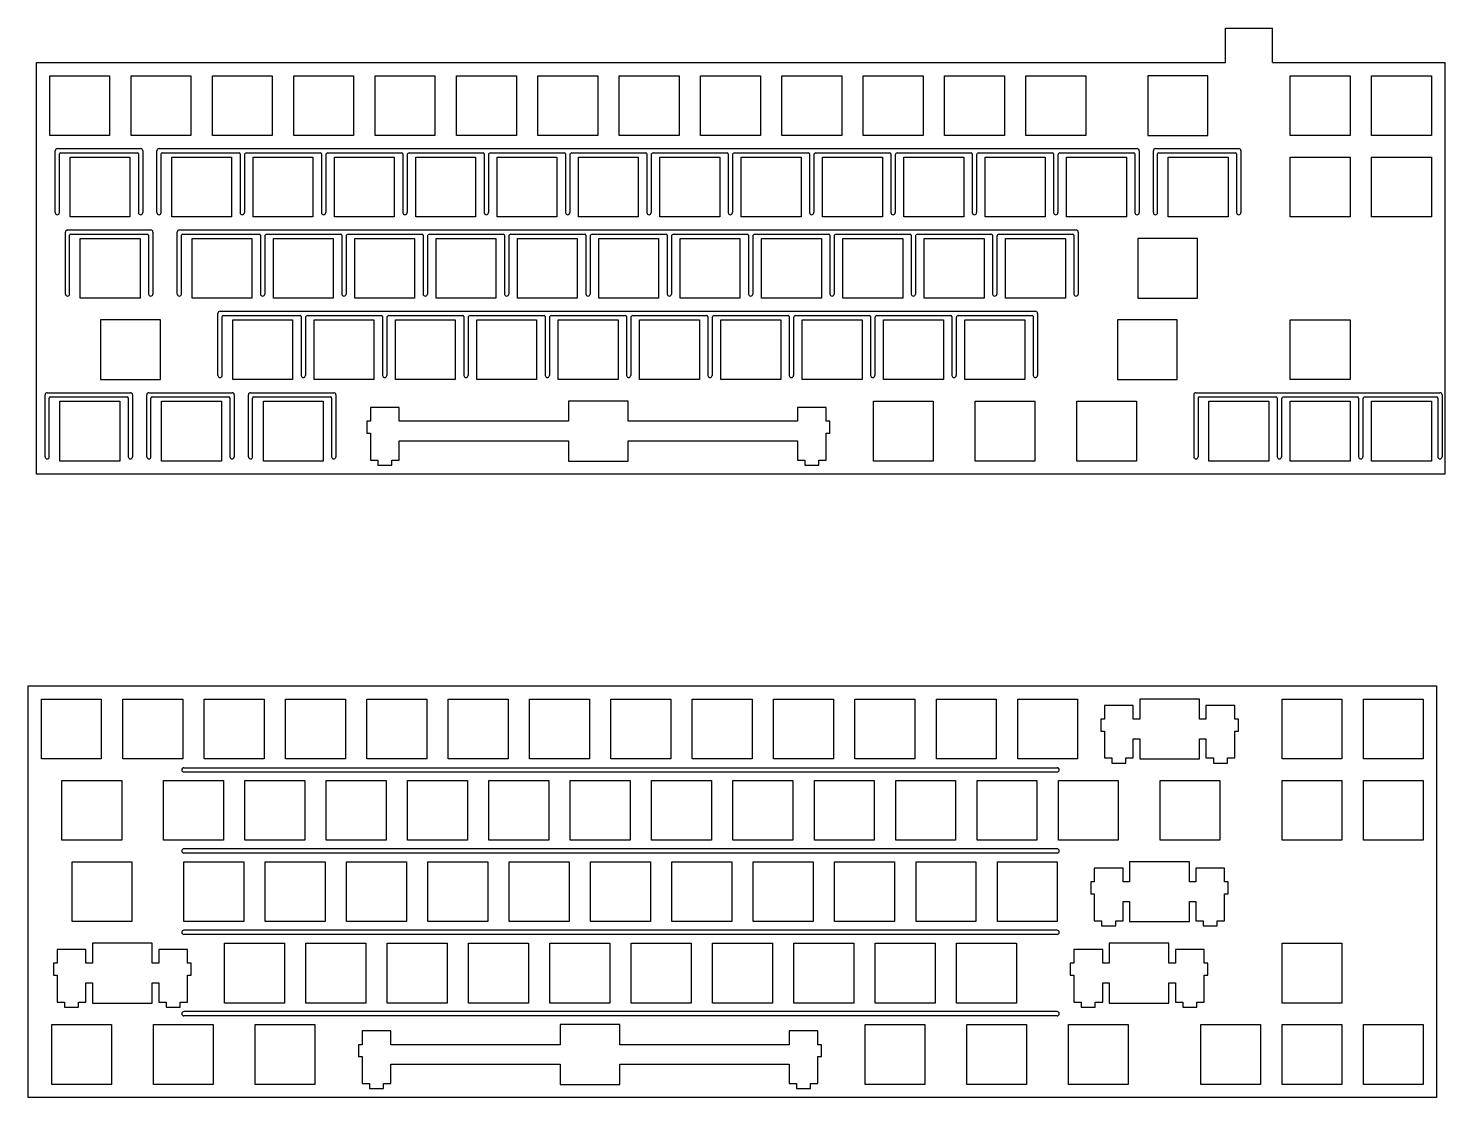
# Model space of a CAD drawing. Extents: x -22 to 323, y -294 to 483.
# Drawn here: x -8.9 to 322.8, y -139.7 to 110.6 of the extents above; entities that cross this region are included whole.
import ezdxf

# ---------------------------------------------------------------- set-up
doc = ezdxf.new("R2010")
doc.units = 0
doc.header["$MEASUREMENT"] = 0

msp = doc.modelspace()

# ---------------------------------------------------------------- linework, layer by layer
at = {"color": 0}
for p, q in [((271.45, 102.6), (271.45, 110.6)), ((271.45, 110.6), (282.45, 110.6)), ((282.45, 102.6), (282.45, 110.6)), ((-6.99, 102.6), (271.45, 102.6)), ((-6.99, 6.2), (-6.99, 102.6)), ((282.45, 102.6), (322.77, 102.6)), ((322.77, 102.6), (322.77, 6.2)), ((-3.89, 99.5), (10.11, 99.5)), ((-3.89, 85.5), (-3.89, 99.5)), ((10.11, 99.5), (10.11, 85.5)), ((15.16, 99.5), (29.16, 99.5)), ((15.16, 85.5), (15.16, 99.5)), ((29.16, 99.5), (29.16, 85.5)), ((34.21, 99.5), (48.21, 99.5)), ((34.21, 85.5), (34.21, 99.5)), ((48.21, 99.5), (48.21, 85.5)), ((53.26, 99.5), (67.26, 99.5)), ((53.26, 85.5), (53.26, 99.5)), ((67.26, 99.5), (67.26, 85.5)), ((72.31, 99.5), (86.31, 99.5)), ((72.31, 85.5), (72.31, 99.5)), ((86.31, 99.5), (86.31, 85.5)), ((91.35, 99.5), (105.36, 99.5)), ((91.35, 85.5), (91.35, 99.5)), ((105.36, 99.5), (105.36, 85.5)), ((110.4, 99.5), (124.41, 99.5)), ((110.4, 85.5), (110.4, 99.5)), ((124.41, 99.5), (124.41, 85.5)), ((129.46, 99.5), (143.46, 99.5)), ((129.46, 85.5), (129.46, 99.5)), ((143.46, 99.5), (143.46, 85.5)), ((148.51, 99.5), (162.51, 99.5)), ((148.51, 85.5), (148.51, 99.5)), ((162.51, 99.5), (162.51, 85.5)), ((167.56, 99.5), (181.56, 99.5)), ((167.56, 85.5), (167.56, 99.5)), ((181.56, 99.5), (181.56, 85.5)), ((186.61, 99.5), (200.61, 99.5)), ((186.61, 85.5), (186.61, 99.5)), ((200.61, 99.5), (200.61, 85.5)), ((205.66, 99.5), (219.66, 99.5)), ((205.66, 85.5), (205.66, 99.5)), ((219.66, 99.5), (219.66, 85.5)), ((224.71, 99.5), (238.71, 99.5)), ((224.71, 85.5), (224.71, 99.5)), ((238.71, 99.5), (238.71, 85.5)), ((253.28, 99.5), (253.28, 85.5)), ((267.28, 99.5), (253.28, 99.5)), ((267.28, 85.5), (267.28, 99.5)), ((286.62, 99.5), (300.62, 99.5)), ((286.62, 85.5), (286.62, 99.5)), ((300.62, 99.5), (300.62, 85.5)), ((305.67, 99.5), (319.67, 99.5)), ((305.67, 85.5), (305.67, 99.5)), ((319.67, 99.5), (319.67, 85.5)), ((10.11, 85.5), (-3.89, 85.5)), ((29.16, 85.5), (15.16, 85.5)), ((48.21, 85.5), (34.21, 85.5)), ((67.26, 85.5), (53.26, 85.5)), ((86.31, 85.5), (72.31, 85.5)), ((105.36, 85.5), (91.35, 85.5)), ((124.41, 85.5), (110.4, 85.5)), ((143.46, 85.5), (129.46, 85.5)), ((162.51, 85.5), (148.51, 85.5)), ((181.56, 85.5), (167.56, 85.5)), ((200.61, 85.5), (186.61, 85.5)), ((219.66, 85.5), (205.66, 85.5)), ((238.71, 85.5), (224.71, 85.5)), ((253.28, 85.5), (267.28, 85.5)), ((300.62, 85.5), (286.62, 85.5)), ((319.67, 85.5), (305.67, 85.5)), ((-2.63, 67.45), (-2.63, 81.95)), ((-2.13, 82.45), (17.37, 82.45)), ((-1.63, 67.45), (-1.63, 81.2)), ((-1.38, 81.45), (16.62, 81.45)), ((0.87, 80.45), (14.87, 80.45)), ((0.87, 66.45), (0.87, 80.45)), ((14.87, 80.45), (14.87, 66.45)), ((16.87, 81.2), (16.87, 67.45)), ((17.87, 81.95), (17.87, 67.45)), ((21.18, 67.45), (21.18, 81.95)), ((21.68, 82.45), (250.73, 82.45)), ((22.18, 67.45), (22.18, 81.2)), ((22.43, 81.45), (40.43, 81.45)), ((24.68, 80.45), (38.68, 80.45)), ((24.68, 66.45), (24.68, 80.45)), ((38.68, 80.45), (38.68, 66.45)), ((40.68, 81.2), (40.68, 67.45)), ((41.68, 80.95), (41.68, 67.45)), ((42.18, 81.45), (59.48, 81.45)), ((43.73, 80.45), (57.73, 80.45)), ((43.73, 66.45), (43.73, 80.45)), ((57.73, 80.45), (57.73, 66.45)), ((59.73, 81.2), (59.73, 67.45)), ((60.73, 80.95), (60.73, 67.45)), ((61.23, 81.45), (78.53, 81.45)), ((62.78, 80.45), (76.78, 80.45)), ((62.78, 66.45), (62.78, 80.45)), ((76.78, 80.45), (76.78, 66.45)), ((78.78, 81.2), (78.78, 67.45)), ((79.78, 80.95), (79.78, 67.45)), ((80.28, 81.45), (97.58, 81.45)), ((81.83, 80.45), (95.83, 80.45)), ((81.83, 66.45), (81.83, 80.45)), ((95.83, 80.45), (95.83, 66.45)), ((97.83, 81.2), (97.83, 67.45)), ((98.83, 80.95), (98.83, 67.45)), ((99.33, 81.45), (116.63, 81.45)), ((100.88, 80.45), (114.88, 80.45)), ((100.88, 66.45), (100.88, 80.45)), ((114.88, 80.45), (114.88, 66.45)), ((116.88, 81.2), (116.88, 67.45)), ((117.88, 80.95), (117.88, 67.45)), ((118.38, 81.45), (135.68, 81.45)), ((119.93, 80.45), (133.93, 80.45)), ((119.93, 66.45), (119.93, 80.45)), ((133.93, 80.45), (133.93, 66.45)), ((135.93, 81.2), (135.93, 67.45)), ((136.93, 80.95), (136.93, 67.45)), ((137.43, 81.45), (154.73, 81.45)), ((138.98, 80.45), (152.98, 80.45)), ((138.98, 66.45), (138.98, 80.45)), ((152.98, 80.45), (152.98, 66.45)), ((154.98, 81.2), (154.98, 67.45)), ((155.98, 80.95), (155.98, 67.45)), ((156.48, 81.45), (173.78, 81.45)), ((158.03, 80.45), (172.03, 80.45)), ((158.03, 66.45), (158.03, 80.45)), ((172.03, 80.45), (172.03, 66.45)), ((174.03, 81.2), (174.03, 67.45)), ((175.03, 80.95), (175.03, 67.45)), ((175.53, 81.45), (192.83, 81.45)), ((177.08, 80.45), (191.08, 80.45)), ((177.08, 66.45), (177.08, 80.45)), ((191.08, 80.45), (191.08, 66.45)), ((193.08, 81.2), (193.08, 67.45)), ((194.08, 80.95), (194.08, 67.45)), ((194.58, 81.45), (211.88, 81.45)), ((196.13, 80.45), (210.13, 80.45)), ((196.13, 66.45), (196.13, 80.45)), ((210.13, 80.45), (210.13, 66.45)), ((212.13, 81.2), (212.13, 67.45)), ((213.13, 80.95), (213.13, 67.45)), ((213.63, 81.45), (230.93, 81.45)), ((215.18, 80.45), (229.18, 80.45)), ((215.18, 66.45), (215.18, 80.45)), ((229.18, 80.45), (229.18, 66.45)), ((231.18, 81.2), (231.18, 67.45)), ((232.18, 80.95), (232.18, 67.45)), ((232.68, 81.45), (249.98, 81.45)), ((234.23, 80.45), (248.23, 80.45)), ((234.23, 66.45), (234.23, 80.45)), ((248.23, 80.45), (248.23, 66.45)), ((250.23, 81.2), (250.23, 67.45)), ((251.23, 81.95), (251.23, 67.45)), ((254.54, 67.45), (254.54, 81.95)), ((255.04, 82.45), (274.54, 82.45)), ((255.54, 67.45), (255.54, 81.2)), ((255.79, 81.45), (273.79, 81.45)), ((258.04, 80.45), (272.04, 80.45)), ((258.04, 66.45), (258.04, 80.45)), ((272.04, 80.45), (272.04, 66.45)), ((274.04, 81.2), (274.04, 67.45)), ((275.04, 81.95), (275.04, 67.45)), ((286.62, 80.45), (300.62, 80.45)), ((286.62, 66.45), (286.62, 80.45)), ((300.62, 80.45), (300.62, 66.45)), ((305.67, 80.45), (319.67, 80.45)), ((305.67, 66.45), (305.67, 80.45)), ((319.67, 80.45), (319.67, 66.45)), ((14.87, 66.45), (0.87, 66.45)), ((38.68, 66.45), (24.68, 66.45)), ((38.68, 66.45), (24.68, 66.45)), ((57.73, 66.45), (43.73, 66.45)), ((57.73, 66.45), (43.73, 66.45)), ((76.78, 66.45), (62.78, 66.45)), ((76.78, 66.45), (62.78, 66.45)), ((95.83, 66.45), (81.83, 66.45)), ((95.83, 66.45), (81.83, 66.45)), ((114.88, 66.45), (100.88, 66.45)), ((114.88, 66.45), (100.88, 66.45)), ((133.93, 66.45), (119.93, 66.45)), ((133.93, 66.45), (119.93, 66.45)), ((152.98, 66.45), (138.98, 66.45)), ((152.98, 66.45), (138.98, 66.45)), ((172.03, 66.45), (158.03, 66.45)), ((172.03, 66.45), (158.03, 66.45)), ((191.08, 66.45), (177.08, 66.45)), ((191.08, 66.45), (177.08, 66.45)), ((210.13, 66.45), (196.13, 66.45)), ((210.13, 66.45), (196.13, 66.45)), ((229.18, 66.45), (215.18, 66.45)), ((229.18, 66.45), (215.18, 66.45)), ((248.23, 66.45), (234.23, 66.45)), ((248.23, 66.45), (234.23, 66.45)), ((272.04, 66.45), (258.04, 66.45)), ((272.04, 66.45), (258.04, 66.45)), ((300.62, 66.45), (286.62, 66.45)), ((319.67, 66.45), (305.67, 66.45)), ((0.25, 63.4), (19.75, 63.4)), ((26.44, 63.4), (236.44, 63.4)), ((-0.25, 48.4), (-0.25, 62.9)), ((0.75, 48.4), (0.75, 62.15)), ((1, 62.4), (19, 62.4)), ((3.25, 61.4), (17.25, 61.4)), ((3.25, 47.4), (3.25, 61.4)), ((17.25, 61.4), (17.25, 47.4)), ((19.25, 62.15), (19.25, 48.4)), ((20.25, 62.9), (20.25, 48.4)), ((25.94, 48.4), (25.94, 62.9)), ((26.94, 48.4), (26.94, 62.15)), ((27.19, 62.4), (45.19, 62.4)), ((29.44, 61.4), (43.44, 61.4)), ((29.44, 47.4), (29.44, 61.4)), ((43.44, 61.4), (43.44, 47.4)), ((45.44, 62.15), (45.44, 48.4)), ((46.44, 61.9), (46.44, 48.4)), ((46.94, 62.4), (64.24, 62.4)), ((48.49, 61.4), (62.49, 61.4)), ((48.49, 47.4), (48.49, 61.4)), ((62.49, 61.4), (62.49, 47.4)), ((64.49, 62.15), (64.49, 48.4)), ((65.49, 61.9), (65.49, 48.4)), ((65.99, 62.4), (83.29, 62.4)), ((67.54, 61.4), (81.54, 61.4)), ((67.54, 47.4), (67.54, 61.4)), ((81.54, 61.4), (81.54, 47.4)), ((83.54, 62.15), (83.54, 48.4)), ((84.54, 61.9), (84.54, 48.4)), ((85.04, 62.4), (102.34, 62.4)), ((86.59, 61.4), (100.59, 61.4)), ((86.59, 47.4), (86.59, 61.4)), ((100.59, 61.4), (100.59, 47.4)), ((102.59, 62.15), (102.59, 48.4)), ((103.59, 61.9), (103.59, 48.4)), ((104.09, 62.4), (121.39, 62.4)), ((105.64, 61.4), (119.64, 61.4)), ((105.64, 47.4), (105.64, 61.4)), ((119.64, 61.4), (119.64, 47.4)), ((121.64, 62.15), (121.64, 48.4)), ((122.64, 61.9), (122.64, 48.4)), ((123.14, 62.4), (140.44, 62.4)), ((124.69, 61.4), (138.69, 61.4)), ((124.69, 47.4), (124.69, 61.4)), ((138.69, 61.4), (138.69, 47.4)), ((140.69, 62.15), (140.69, 48.4)), ((141.69, 61.9), (141.69, 48.4)), ((142.19, 62.4), (159.49, 62.4)), ((143.74, 61.4), (157.74, 61.4)), ((143.74, 47.4), (143.74, 61.4)), ((157.74, 61.4), (157.74, 47.4)), ((159.74, 62.15), (159.74, 48.4)), ((160.74, 61.9), (160.74, 48.4)), ((161.24, 62.4), (178.54, 62.4)), ((162.79, 61.4), (176.79, 61.4)), ((162.79, 47.4), (162.79, 61.4)), ((176.79, 61.4), (176.79, 47.4)), ((178.79, 62.15), (178.79, 48.4)), ((179.79, 61.9), (179.79, 48.4)), ((180.29, 62.4), (197.59, 62.4)), ((181.84, 61.4), (195.84, 61.4)), ((181.84, 47.4), (181.84, 61.4)), ((195.84, 61.4), (195.84, 47.4)), ((197.84, 62.15), (197.84, 48.4)), ((198.84, 61.9), (198.84, 48.4)), ((199.34, 62.4), (216.64, 62.4)), ((200.89, 61.4), (214.89, 61.4)), ((200.89, 47.4), (200.89, 61.4)), ((214.89, 61.4), (214.89, 47.4)), ((216.89, 62.15), (216.89, 48.4)), ((217.89, 61.9), (217.89, 48.4)), ((218.39, 62.4), (235.69, 62.4)), ((219.94, 61.4), (233.94, 61.4)), ((219.94, 47.4), (219.94, 61.4)), ((233.94, 61.4), (233.94, 47.4)), ((235.94, 62.15), (235.94, 48.4)), ((236.94, 62.9), (236.94, 48.4)), ((250.9, 61.4), (250.9, 47.4)), ((264.9, 61.4), (250.9, 61.4)), ((264.9, 47.4), (264.9, 61.4)), ((17.25, 47.4), (3.25, 47.4)), ((43.44, 47.4), (29.44, 47.4)), ((43.44, 47.4), (29.44, 47.4)), ((62.49, 47.4), (48.49, 47.4)), ((62.49, 47.4), (48.49, 47.4)), ((81.54, 47.4), (67.54, 47.4)), ((81.54, 47.4), (67.54, 47.4)), ((100.59, 47.4), (86.59, 47.4)), ((100.59, 47.4), (86.59, 47.4)), ((119.64, 47.4), (105.64, 47.4)), ((119.64, 47.4), (105.64, 47.4)), ((138.69, 47.4), (124.69, 47.4)), ((138.69, 47.4), (124.69, 47.4)), ((157.74, 47.4), (143.74, 47.4)), ((157.74, 47.4), (143.74, 47.4)), ((176.79, 47.4), (162.79, 47.4)), ((176.79, 47.4), (162.79, 47.4)), ((195.84, 47.4), (181.84, 47.4)), ((195.84, 47.4), (181.84, 47.4)), ((214.89, 47.4), (200.89, 47.4)), ((214.89, 47.4), (200.89, 47.4)), ((233.94, 47.4), (219.94, 47.4)), ((233.94, 47.4), (219.94, 47.4)), ((250.9, 47.4), (264.9, 47.4)), ((35.47, 29.35), (35.47, 43.85)), ((35.97, 44.35), (226.92, 44.35)), ((36.72, 43.35), (54.72, 43.35)), ((56.47, 43.35), (73.77, 43.35)), ((75.52, 43.35), (92.82, 43.35)), ((94.57, 43.35), (111.87, 43.35)), ((113.62, 43.35), (130.92, 43.35)), ((132.67, 43.35), (149.97, 43.35)), ((151.72, 43.35), (169.02, 43.35)), ((170.77, 43.35), (188.07, 43.35)), ((189.82, 43.35), (207.12, 43.35)), ((208.87, 43.35), (226.17, 43.35)), ((227.42, 43.85), (227.42, 29.35)), ((8.01, 42.35), (8.01, 28.35)), ((22.01, 42.35), (8.01, 42.35)), ((22.01, 28.35), (22.01, 42.35)), ((36.47, 29.35), (36.47, 43.1)), ((38.97, 42.35), (52.97, 42.35)), ((38.97, 28.35), (38.97, 42.35)), ((52.97, 42.35), (52.97, 28.35)), ((54.97, 43.1), (54.97, 29.35)), ((55.97, 42.85), (55.97, 29.35)), ((58.02, 42.35), (72.02, 42.35)), ((58.02, 28.35), (58.02, 42.35)), ((72.02, 42.35), (72.02, 28.35)), ((74.02, 43.1), (74.02, 29.35)), ((75.02, 42.85), (75.02, 29.35)), ((77.07, 42.35), (91.07, 42.35)), ((77.07, 28.35), (77.07, 42.35)), ((91.07, 42.35), (91.07, 28.35)), ((93.07, 43.1), (93.07, 29.35)), ((94.07, 42.85), (94.07, 29.35)), ((96.12, 42.35), (110.12, 42.35)), ((96.12, 28.35), (96.12, 42.35)), ((110.12, 42.35), (110.12, 28.35)), ((112.12, 43.1), (112.12, 29.35)), ((113.12, 42.85), (113.12, 29.35)), ((115.17, 42.35), (129.17, 42.35)), ((115.17, 28.35), (115.17, 42.35)), ((129.17, 42.35), (129.17, 28.35)), ((131.17, 43.1), (131.17, 29.35)), ((132.17, 42.85), (132.17, 29.35)), ((134.22, 42.35), (148.22, 42.35)), ((134.22, 28.35), (134.22, 42.35)), ((148.22, 42.35), (148.22, 28.35)), ((150.22, 43.1), (150.22, 29.35)), ((151.22, 42.85), (151.22, 29.35)), ((153.27, 42.35), (167.27, 42.35)), ((153.27, 28.35), (153.27, 42.35)), ((167.27, 42.35), (167.27, 28.35)), ((169.27, 43.1), (169.27, 29.35)), ((170.27, 42.85), (170.27, 29.35)), ((172.32, 42.35), (186.32, 42.35)), ((172.32, 28.35), (172.32, 42.35)), ((186.32, 42.35), (186.32, 28.35)), ((188.32, 43.1), (188.32, 29.35)), ((189.32, 42.85), (189.32, 29.35)), ((191.37, 42.35), (205.37, 42.35)), ((191.37, 28.35), (191.37, 42.35)), ((205.37, 42.35), (205.37, 28.35)), ((207.37, 43.1), (207.37, 29.35)), ((208.37, 42.85), (208.37, 29.35)), ((210.42, 42.35), (224.42, 42.35)), ((210.42, 28.35), (210.42, 42.35)), ((224.42, 42.35), (224.42, 28.35)), ((226.42, 43.1), (226.42, 29.35)), ((246.14, 42.35), (246.14, 28.35)), ((260.14, 42.35), (246.14, 42.35)), ((260.14, 28.35), (260.14, 42.35)), ((8.01, 28.35), (22.01, 28.35)), ((52.97, 28.35), (38.97, 28.35)), ((52.97, 28.35), (38.97, 28.35)), ((72.02, 28.35), (58.02, 28.35)), ((72.02, 28.35), (58.02, 28.35)), ((91.07, 28.35), (77.07, 28.35)), ((91.07, 28.35), (77.07, 28.35)), ((110.12, 28.35), (96.12, 28.35)), ((110.12, 28.35), (96.12, 28.35)), ((129.17, 28.35), (115.17, 28.35)), ((129.17, 28.35), (115.17, 28.35)), ((148.22, 28.35), (134.22, 28.35)), ((148.22, 28.35), (134.22, 28.35)), ((167.27, 28.35), (153.27, 28.35)), ((167.27, 28.35), (153.27, 28.35)), ((186.32, 28.35), (172.32, 28.35)), ((186.32, 28.35), (172.32, 28.35)), ((205.37, 28.35), (191.37, 28.35)), ((205.37, 28.35), (191.37, 28.35)), ((224.42, 28.35), (210.42, 28.35)), ((246.14, 28.35), (260.14, 28.35)), ((-5.01, 10.3), (-5.01, 24.8)), ((-4.51, 25.3), (14.99, 25.3)), ((-4.01, 10.3), (-4.01, 24.05)), ((-3.76, 24.3), (14.24, 24.3)), ((-1.51, 23.3), (12.49, 23.3)), ((-1.51, 9.3), (-1.51, 23.3)), ((12.49, 23.3), (12.49, 9.3)), ((14.49, 24.05), (14.49, 10.3)), ((15.49, 24.8), (15.49, 10.3)), ((18.8, 10.3), (18.8, 24.8)), ((19.3, 25.3), (38.8, 25.3)), ((19.8, 10.3), (19.8, 24.05)), ((20.05, 24.3), (38.05, 24.3)), ((22.3, 23.3), (36.3, 23.3)), ((22.3, 9.3), (22.3, 23.3)), ((36.3, 23.3), (36.3, 9.3)), ((38.3, 24.05), (38.3, 10.3)), ((39.3, 24.8), (39.3, 10.3)), ((42.61, 10.3), (42.61, 24.8)), ((43.11, 25.3), (62.61, 25.3)), ((43.61, 10.3), (43.61, 24.05)), ((43.86, 24.3), (61.86, 24.3)), ((46.11, 23.3), (60.11, 23.3)), ((46.11, 9.3), (46.11, 23.3)), ((60.11, 23.3), (60.11, 9.3)), ((62.11, 24.05), (62.11, 10.3)), ((63.11, 24.8), (63.11, 10.3)), ((117.55, 23.3), (117.55, 18.6)), ((131.55, 23.3), (117.55, 23.3)), ((131.55, 18.6), (131.55, 23.3)), ((264.02, 24.8), (264.02, 10.3)), ((264.52, 25.3), (321.65, 25.3)), ((265.02, 24.05), (265.02, 10.3)), ((265.27, 24.3), (283.32, 24.3)), ((267.57, 23.3), (281.57, 23.3)), ((267.57, 9.3), (267.57, 23.3)), ((281.57, 23.3), (281.57, 9.3)), ((283.57, 24.05), (283.57, 10.3)), ((284.57, 23.8), (284.57, 10.3)), ((285.07, 24.3), (302.37, 24.3)), ((286.62, 23.3), (300.62, 23.3)), ((286.62, 9.3), (286.62, 23.3)), ((300.62, 23.3), (300.62, 9.3)), ((302.62, 24.05), (302.62, 10.3)), ((303.62, 23.8), (303.62, 10.3)), ((304.12, 24.3), (320.9, 24.3)), ((305.67, 23.3), (319.67, 23.3)), ((305.67, 9.3), (305.67, 23.3)), ((319.67, 23.3), (319.67, 9.3)), ((321.15, 24.05), (321.15, 10.3)), ((322.15, 24.8), (322.15, 10.3)), ((77.92, 21.83), (71.17, 21.83)), ((71.17, 21.83), (71.17, 18.6)), ((77.92, 18.6), (77.92, 21.83)), ((177.92, 21.83), (171.17, 21.83)), ((171.17, 21.83), (171.17, 18.6)), ((177.92, 18.6), (177.92, 21.83)), ((71.17, 18.6), (70.35, 18.6)), ((70.35, 18.6), (70.35, 15.8)), ((117.55, 18.6), (77.92, 18.6)), ((171.17, 18.6), (131.55, 18.6)), ((178.75, 18.6), (177.92, 18.6)), ((178.75, 15.8), (178.75, 18.6)), ((70.35, 15.8), (71.17, 15.8)), ((71.17, 15.8), (71.17, 9.53)), ((77.92, 9.53), (77.92, 14)), ((77.92, 14), (117.55, 14)), ((117.55, 14), (117.55, 9.3)), ((131.55, 9.3), (131.55, 14)), ((131.55, 14), (171.17, 14)), ((171.17, 14), (171.17, 9.53)), ((177.92, 9.53), (177.92, 15.8)), ((177.92, 15.8), (178.75, 15.8)), ((12.49, 9.3), (-1.51, 9.3)), ((36.3, 9.3), (22.3, 9.3)), ((36.3, 9.3), (22.3, 9.3)), ((60.11, 9.3), (46.11, 9.3)), ((60.11, 9.3), (46.11, 9.3)), ((71.17, 9.53), (72.9, 9.53)), ((72.9, 9.53), (72.9, 8.33)), ((72.9, 8.33), (76.2, 8.33)), ((76.2, 8.33), (76.2, 9.53)), ((76.2, 9.53), (77.92, 9.53)), ((117.55, 9.3), (131.55, 9.3)), ((171.17, 9.53), (172.9, 9.53)), ((172.9, 9.53), (172.9, 8.33)), ((172.9, 8.33), (176.2, 8.33)), ((176.2, 8.33), (176.2, 9.53)), ((176.2, 9.53), (177.92, 9.53)), ((281.57, 9.3), (267.57, 9.3)), ((281.57, 9.3), (267.57, 9.3)), ((300.62, 9.3), (286.62, 9.3)), ((300.62, 9.3), (286.62, 9.3)), ((319.67, 9.3), (305.67, 9.3)), ((322.77, 6.2), (-6.99, 6.2)), ((-8.93, -43.34), (320.84, -43.34)), ((-8.93, -139.73), (-8.93, -43.34)), ((-5.83, -46.44), (8.17, -46.44)), ((-5.83, -60.43), (-5.83, -46.44)), ((8.17, -46.44), (8.17, -60.43)), ((13.22, -46.44), (27.22, -46.44)), ((13.22, -60.43), (13.22, -46.44)), ((27.22, -46.44), (27.22, -60.43)), ((32.27, -46.44), (46.27, -46.44)), ((32.27, -60.43), (32.27, -46.44)), ((46.27, -46.44), (46.27, -60.43)), ((51.32, -46.44), (65.32, -46.44)), ((51.32, -60.43), (51.32, -46.44)), ((65.32, -46.44), (65.32, -60.43)), ((70.37, -46.44), (84.37, -46.44)), ((70.37, -60.43), (70.37, -46.44)), ((84.37, -46.44), (84.37, -60.43)), ((89.42, -46.44), (103.42, -46.44)), ((89.42, -60.43), (89.42, -46.44)), ((103.42, -46.44), (103.42, -60.43)), ((108.47, -46.44), (122.47, -46.44)), ((108.47, -60.43), (108.47, -46.44)), ((122.47, -46.44), (122.47, -60.43)), ((127.52, -46.44), (141.52, -46.44)), ((127.52, -60.43), (127.52, -46.44)), ((141.52, -46.44), (141.52, -60.43)), ((146.57, -46.44), (160.57, -46.44)), ((146.57, -60.43), (146.57, -46.44)), ((160.57, -46.44), (160.57, -60.43)), ((165.62, -46.44), (179.62, -46.44)), ((165.62, -60.43), (165.62, -46.44)), ((179.62, -46.44), (179.62, -60.43)), ((184.67, -46.44), (198.67, -46.44)), ((184.67, -60.43), (184.67, -46.44)), ((198.67, -46.44), (198.67, -60.43)), ((203.72, -46.44), (217.72, -46.44)), ((203.72, -60.43), (203.72, -46.44)), ((217.72, -46.44), (217.72, -60.43)), ((222.77, -46.44), (236.77, -46.44)), ((222.77, -60.43), (222.77, -46.44)), ((236.77, -46.44), (236.77, -60.43)), ((251.35, -46.44), (251.35, -51.13)), ((265.35, -46.44), (251.35, -46.44)), ((265.35, -51.13), (265.35, -46.44)), ((284.68, -46.44), (298.69, -46.44)), ((284.68, -60.43), (284.68, -46.44)), ((298.69, -46.44), (298.69, -60.43)), ((303.73, -46.44), (317.74, -46.44)), ((303.73, -60.43), (303.73, -46.44)), ((317.74, -46.44), (317.74, -60.43)), ((320.84, -43.34), (320.84, -139.73)), ((249.82, -47.9), (243.07, -47.9)), ((243.07, -47.9), (243.07, -51.13)), ((249.82, -51.13), (249.82, -47.9)), ((273.62, -47.9), (266.87, -47.9)), ((266.87, -47.9), (266.87, -51.13)), ((273.62, -51.13), (273.62, -47.9)), ((243.07, -51.13), (242.25, -51.13)), ((242.25, -51.13), (242.25, -53.93)), ((251.35, -51.13), (249.82, -51.13)), ((266.87, -51.13), (265.35, -51.13)), ((274.45, -51.13), (273.62, -51.13)), ((274.45, -53.93), (274.45, -51.13)), ((242.25, -53.93), (243.07, -53.93)), ((243.07, -53.93), (243.07, -60.2)), ((249.82, -60.2), (249.82, -55.73)), ((249.82, -55.73), (251.35, -55.73)), ((251.35, -55.73), (251.35, -60.43)), ((265.35, -60.43), (265.35, -55.73)), ((265.35, -55.73), (266.87, -55.73)), ((266.87, -55.73), (266.87, -60.2)), ((273.62, -60.2), (273.62, -53.93)), ((273.62, -53.93), (274.45, -53.93)), ((8.17, -60.43), (-5.83, -60.43)), ((27.22, -60.43), (13.22, -60.43)), ((27.51, -62.49), (232.01, -62.49)), ((46.27, -60.43), (32.27, -60.43)), ((65.32, -60.43), (51.32, -60.43)), ((84.37, -60.43), (70.37, -60.43)), ((103.42, -60.43), (89.42, -60.43)), ((122.47, -60.43), (108.47, -60.43)), ((141.52, -60.43), (127.52, -60.43)), ((160.57, -60.43), (146.57, -60.43)), ((179.62, -60.43), (165.62, -60.43)), ((198.67, -60.43), (184.67, -60.43)), ((217.72, -60.43), (203.72, -60.43)), ((236.77, -60.43), (222.77, -60.43)), ((243.07, -60.2), (244.8, -60.2)), ((244.8, -60.2), (244.8, -61.4)), ((244.8, -61.4), (248.1, -61.4)), ((248.1, -61.4), (248.1, -60.2)), ((248.1, -60.2), (249.82, -60.2)), ((251.35, -60.43), (265.35, -60.43)), ((266.87, -60.2), (268.6, -60.2)), ((268.6, -60.2), (268.6, -61.4)), ((268.6, -61.4), (271.9, -61.4)), ((271.9, -61.4), (271.9, -60.2)), ((271.9, -60.2), (273.62, -60.2)), ((298.69, -60.43), (284.68, -60.43)), ((317.74, -60.43), (303.73, -60.43)), ((-1.07, -65.49), (12.94, -65.49)), ((-1.07, -79.48), (-1.07, -65.49)), ((12.94, -65.49), (12.94, -79.48)), ((22.75, -65.49), (36.75, -65.49)), ((22.75, -79.48), (22.75, -65.49)), ((27.51, -63.49), (232.01, -63.49)), ((36.75, -65.49), (36.75, -79.48)), ((41.8, -65.49), (55.8, -65.49)), ((41.8, -79.48), (41.8, -65.49)), ((55.8, -65.49), (55.8, -79.48)), ((60.85, -65.49), (74.85, -65.49)), ((60.85, -79.48), (60.85, -65.49)), ((74.85, -65.49), (74.85, -79.48)), ((79.9, -65.49), (93.9, -65.49)), ((79.9, -79.48), (79.9, -65.49)), ((93.9, -65.49), (93.9, -79.48)), ((98.95, -65.49), (112.95, -65.49)), ((98.95, -79.48), (98.95, -65.49)), ((112.95, -65.49), (112.95, -79.48)), ((118, -65.49), (132, -65.49)), ((118, -79.48), (118, -65.49)), ((132, -65.49), (132, -79.48)), ((137.05, -65.49), (151.05, -65.49)), ((137.05, -79.48), (137.05, -65.49)), ((151.05, -65.49), (151.05, -79.48)), ((156.1, -65.49), (170.1, -65.49)), ((156.1, -79.48), (156.1, -65.49)), ((170.1, -65.49), (170.1, -79.48)), ((175.15, -65.49), (189.15, -65.49)), ((175.15, -79.48), (175.15, -65.49)), ((189.15, -65.49), (189.15, -79.48)), ((194.2, -65.49), (208.2, -65.49)), ((194.2, -79.48), (194.2, -65.49)), ((208.2, -65.49), (208.2, -79.48)), ((213.25, -65.49), (227.25, -65.49)), ((213.25, -79.48), (213.25, -65.49)), ((227.25, -65.49), (227.25, -79.48)), ((232.3, -65.49), (246.3, -65.49)), ((232.3, -79.48), (232.3, -65.49)), ((246.3, -65.49), (246.3, -79.48)), ((256.11, -65.49), (270.11, -65.49)), ((256.11, -79.48), (256.11, -65.49)), ((270.11, -65.49), (270.11, -79.48)), ((284.68, -65.49), (298.69, -65.49)), ((284.68, -79.48), (284.68, -65.49)), ((298.69, -65.49), (298.69, -79.48)), ((303.73, -65.49), (317.74, -65.49)), ((303.73, -79.48), (303.73, -65.49)), ((317.74, -65.49), (317.74, -79.48)), ((12.94, -79.48), (-1.07, -79.48)), ((36.75, -79.48), (22.75, -79.48)), ((55.8, -79.48), (41.8, -79.48)), ((74.85, -79.48), (60.85, -79.48)), ((93.9, -79.48), (79.9, -79.48)), ((112.95, -79.48), (98.95, -79.48)), ((132, -79.48), (118, -79.48)), ((151.05, -79.48), (137.05, -79.48)), ((170.1, -79.48), (156.1, -79.48)), ((189.15, -79.48), (175.15, -79.48)), ((208.2, -79.48), (194.2, -79.48)), ((227.25, -79.48), (213.25, -79.48)), ((246.3, -79.48), (232.3, -79.48)), ((270.11, -79.48), (256.11, -79.48)), ((298.69, -79.48), (284.68, -79.48)), ((317.74, -79.48), (303.73, -79.48)), ((232.01, -81.48), (27.51, -81.48)), ((232.01, -82.48), (27.51, -82.48)), ((1.32, -84.54), (15.32, -84.54)), ((1.32, -98.53), (1.32, -84.54)), ((15.32, -84.54), (15.32, -98.53)), ((27.51, -84.54), (41.51, -84.54)), ((27.51, -98.53), (27.51, -84.54)), ((41.51, -84.54), (41.51, -98.53)), ((46.56, -84.54), (60.56, -84.54)), ((46.56, -98.53), (46.56, -84.54)), ((60.56, -84.54), (60.56, -98.53)), ((65.61, -84.54), (79.61, -84.54)), ((65.61, -98.53), (65.61, -84.54)), ((79.61, -84.54), (79.61, -98.53)), ((84.66, -84.54), (98.66, -84.54)), ((84.66, -98.53), (84.66, -84.54)), ((98.66, -84.54), (98.66, -98.53)), ((103.71, -84.54), (117.71, -84.54)), ((103.71, -98.53), (103.71, -84.54)), ((117.71, -84.54), (117.71, -98.53)), ((122.76, -84.54), (136.76, -84.54)), ((122.76, -98.53), (122.76, -84.54)), ((136.76, -84.54), (136.76, -98.53)), ((141.81, -84.54), (155.81, -84.54)), ((141.81, -98.53), (141.81, -84.54)), ((155.81, -84.54), (155.81, -98.53)), ((160.86, -84.54), (174.86, -84.54)), ((160.86, -98.53), (160.86, -84.54)), ((174.86, -84.54), (174.86, -98.53)), ((179.91, -84.54), (193.91, -84.54)), ((179.91, -98.53), (179.91, -84.54)), ((193.91, -84.54), (193.91, -98.53)), ((198.96, -84.54), (212.96, -84.54)), ((198.96, -98.53), (198.96, -84.54)), ((212.96, -84.54), (212.96, -98.53)), ((218.01, -84.54), (232.01, -84.54)), ((218.01, -98.53), (218.01, -84.54)), ((232.01, -84.54), (232.01, -98.53)), ((247.44, -86), (240.69, -86)), ((240.69, -86), (240.69, -89.23)), ((247.44, -89.23), (247.44, -86)), ((248.97, -84.54), (248.97, -89.23)), ((262.97, -84.54), (248.97, -84.54)), ((262.97, -89.23), (262.97, -84.54)), ((271.24, -86), (264.49, -86)), ((264.49, -86), (264.49, -89.23)), ((271.24, -89.23), (271.24, -86)), ((240.69, -89.23), (239.87, -89.23)), ((239.87, -89.23), (239.87, -92.03)), ((248.97, -89.23), (247.44, -89.23)), ((264.49, -89.23), (262.97, -89.23)), ((272.07, -89.23), (271.24, -89.23)), ((272.07, -92.03), (272.07, -89.23)), ((239.87, -92.03), (240.69, -92.03)), ((240.69, -92.03), (240.69, -98.3)), ((271.24, -98.3), (271.24, -92.03)), ((271.24, -92.03), (272.07, -92.03)), ((247.44, -98.3), (247.44, -93.83)), ((247.44, -93.83), (248.97, -93.83)), ((248.97, -93.83), (248.97, -98.53)), ((262.97, -98.53), (262.97, -93.83)), ((262.97, -93.83), (264.49, -93.83)), ((264.49, -93.83), (264.49, -98.3)), ((15.32, -98.53), (1.32, -98.53)), ((41.51, -98.53), (27.51, -98.53)), ((60.56, -98.53), (46.56, -98.53)), ((79.61, -98.53), (65.61, -98.53)), ((98.66, -98.53), (84.66, -98.53)), ((117.71, -98.53), (103.71, -98.53)), ((136.76, -98.53), (122.76, -98.53)), ((155.81, -98.53), (141.81, -98.53)), ((174.86, -98.53), (160.86, -98.53)), ((193.91, -98.53), (179.91, -98.53)), ((212.96, -98.53), (198.96, -98.53)), ((232.01, -98.53), (218.01, -98.53)), ((240.69, -98.3), (242.42, -98.3)), ((242.42, -98.3), (242.42, -99.5)), ((242.42, -99.5), (245.72, -99.5)), ((245.72, -99.5), (245.72, -98.3)), ((245.72, -98.3), (247.44, -98.3)), ((248.97, -98.53), (262.97, -98.53)), ((264.49, -98.3), (266.22, -98.3)), ((266.22, -98.3), (266.22, -99.5)), ((266.22, -99.5), (269.52, -99.5)), ((269.52, -99.5), (269.52, -98.3)), ((269.52, -98.3), (271.24, -98.3)), ((232.01, -100.53), (27.51, -100.53)), ((232.01, -101.53), (27.51, -101.53)), ((4.55, -105.05), (-2.2, -105.05)), ((-2.2, -105.05), (-2.2, -108.28)), ((4.55, -108.28), (4.55, -105.05)), ((6.08, -103.59), (6.08, -108.28)), ((20.08, -103.59), (6.08, -103.59)), ((20.08, -108.28), (20.08, -103.59)), ((28.35, -105.05), (21.6, -105.05)), ((21.6, -105.05), (21.6, -108.28)), ((28.35, -108.28), (28.35, -105.05)), ((37.03, -103.59), (51.04, -103.59)), ((37.03, -117.58), (37.03, -103.59)), ((51.04, -103.59), (51.04, -117.58)), ((56.08, -103.59), (70.09, -103.59)), ((56.08, -117.58), (56.08, -103.59)), ((70.09, -103.59), (70.09, -117.58)), ((75.13, -103.59), (89.14, -103.59)), ((75.13, -117.58), (75.13, -103.59)), ((89.14, -103.59), (89.14, -117.58)), ((94.18, -103.59), (108.19, -103.59)), ((94.18, -117.58), (94.18, -103.59)), ((108.19, -103.59), (108.19, -117.58)), ((113.23, -103.59), (127.24, -103.59)), ((113.23, -117.58), (113.23, -103.59)), ((127.24, -103.59), (127.24, -117.58)), ((132.28, -103.59), (146.29, -103.59)), ((132.28, -117.58), (132.28, -103.59)), ((146.29, -103.59), (146.29, -117.58)), ((151.33, -103.59), (165.34, -103.59)), ((151.33, -117.58), (151.33, -103.59)), ((165.34, -103.59), (165.34, -117.58)), ((170.38, -103.59), (184.39, -103.59)), ((170.38, -117.58), (170.38, -103.59)), ((184.39, -103.59), (184.39, -117.58)), ((189.43, -103.59), (203.44, -103.59)), ((189.43, -117.58), (189.43, -103.59)), ((203.44, -103.59), (203.44, -117.58)), ((208.48, -103.59), (222.49, -103.59)), ((208.48, -117.58), (208.48, -103.59)), ((222.49, -103.59), (222.49, -117.58)), ((242.68, -105.05), (235.93, -105.05)), ((235.93, -105.05), (235.93, -108.28)), ((242.68, -108.28), (242.68, -105.05)), ((244.2, -103.59), (244.2, -108.28)), ((258.2, -103.59), (244.2, -103.59)), ((258.2, -108.28), (258.2, -103.59)), ((266.48, -105.05), (259.73, -105.05)), ((259.73, -105.05), (259.73, -108.28)), ((266.48, -108.28), (266.48, -105.05)), ((284.68, -103.59), (298.69, -103.59)), ((284.68, -117.58), (284.68, -103.59)), ((298.69, -103.59), (298.69, -117.58)), ((-2.2, -108.28), (-3.02, -108.28)), ((-3.02, -108.28), (-3.02, -111.08)), ((6.08, -108.28), (4.55, -108.28)), ((21.6, -108.28), (20.08, -108.28)), ((29.18, -108.28), (28.35, -108.28)), ((29.18, -111.08), (29.18, -108.28)), ((235.93, -108.28), (235.1, -108.28)), ((235.1, -108.28), (235.1, -111.08)), ((244.2, -108.28), (242.68, -108.28)), ((259.73, -108.28), (258.2, -108.28)), ((267.3, -108.28), (266.48, -108.28)), ((267.3, -111.08), (267.3, -108.28)), ((-3.02, -111.08), (-2.2, -111.08)), ((-2.2, -111.08), (-2.2, -117.35)), ((28.35, -117.35), (28.35, -111.08)), ((28.35, -111.08), (29.18, -111.08)), ((235.1, -111.08), (235.93, -111.08)), ((235.93, -111.08), (235.93, -117.35)), ((266.48, -117.35), (266.48, -111.08)), ((266.48, -111.08), (267.3, -111.08)), ((4.55, -117.35), (4.55, -112.88)), ((4.55, -112.88), (6.08, -112.88)), ((6.08, -112.88), (6.08, -117.58)), ((20.08, -117.58), (20.08, -112.88)), ((20.08, -112.88), (21.6, -112.88)), ((21.6, -112.88), (21.6, -117.35)), ((242.68, -117.35), (242.68, -112.88)), ((242.68, -112.88), (244.2, -112.88)), ((244.2, -112.88), (244.2, -117.58)), ((258.2, -117.58), (258.2, -112.88)), ((258.2, -112.88), (259.73, -112.88)), ((259.73, -112.88), (259.73, -117.35)), ((-2.2, -117.35), (-0.47, -117.35)), ((-0.47, -117.35), (-0.47, -118.55)), ((-0.47, -118.55), (2.83, -118.55)), ((2.83, -118.55), (2.83, -117.35)), ((2.83, -117.35), (4.55, -117.35)), ((6.08, -117.58), (20.08, -117.58)), ((21.6, -117.35), (23.33, -117.35)), ((23.33, -117.35), (23.33, -118.55)), ((23.33, -118.55), (26.63, -118.55)), ((26.63, -118.55), (26.63, -117.35)), ((26.63, -117.35), (28.35, -117.35)), ((51.04, -117.58), (37.03, -117.58)), ((70.09, -117.58), (56.08, -117.58)), ((89.14, -117.58), (75.13, -117.58)), ((108.19, -117.58), (94.18, -117.58)), ((127.24, -117.58), (113.23, -117.58)), ((146.29, -117.58), (132.28, -117.58)), ((165.34, -117.58), (151.33, -117.58)), ((184.39, -117.58), (170.38, -117.58)), ((203.44, -117.58), (189.43, -117.58)), ((222.49, -117.58), (208.48, -117.58)), ((235.93, -117.35), (237.65, -117.35)), ((237.65, -117.35), (237.65, -118.55)), ((237.65, -118.55), (240.95, -118.55)), ((240.95, -118.55), (240.95, -117.35)), ((240.95, -117.35), (242.68, -117.35)), ((244.2, -117.58), (258.2, -117.58)), ((259.73, -117.35), (261.45, -117.35)), ((261.45, -117.35), (261.45, -118.55)), ((261.45, -118.55), (264.75, -118.55)), ((264.75, -118.55), (264.75, -117.35)), ((264.75, -117.35), (266.48, -117.35)), ((298.69, -117.58), (284.68, -117.58)), ((-3.45, -122.64), (10.55, -122.64)), ((-3.45, -136.63), (-3.45, -122.64)), ((10.55, -122.64), (10.55, -136.63)), ((20.37, -122.64), (34.36, -122.64)), ((20.37, -136.63), (20.37, -122.64)), ((232.01, -119.58), (27.51, -119.58)), ((232.01, -120.58), (27.51, -120.58)), ((34.36, -122.64), (34.36, -136.63)), ((44.18, -122.64), (58.18, -122.64)), ((44.18, -136.63), (44.18, -122.64)), ((58.18, -122.64), (58.18, -136.63)), ((115.61, -122.64), (115.61, -127.33)), ((129.62, -122.64), (115.61, -122.64)), ((129.62, -127.33), (129.62, -122.64)), ((187.05, -122.64), (201.05, -122.64)), ((187.05, -136.63), (187.05, -122.64)), ((201.05, -122.64), (201.05, -136.63)), ((210.87, -122.64), (224.87, -122.64)), ((210.87, -136.63), (210.87, -122.64)), ((224.87, -122.64), (224.87, -136.63)), ((234.68, -122.64), (248.68, -122.64)), ((234.68, -136.63), (234.68, -122.64)), ((248.68, -122.64), (248.68, -136.63)), ((265.63, -122.64), (279.64, -122.64)), ((265.63, -136.63), (265.63, -122.64)), ((279.64, -122.64), (279.64, -136.63)), ((284.68, -122.64), (298.69, -122.64)), ((284.68, -136.63), (284.68, -122.64)), ((298.69, -122.64), (298.69, -136.63)), ((303.73, -122.64), (317.74, -122.64)), ((303.73, -136.63), (303.73, -122.64)), ((317.74, -122.64), (317.74, -136.63)), ((75.99, -124.1), (69.24, -124.1)), ((69.24, -124.1), (69.24, -127.33)), ((75.99, -127.33), (75.99, -124.1)), ((175.99, -124.1), (169.24, -124.1)), ((169.24, -124.1), (169.24, -127.33)), ((175.99, -127.33), (175.99, -124.1)), ((69.24, -127.33), (68.42, -127.33)), ((68.42, -127.33), (68.42, -130.13)), ((115.61, -127.33), (75.99, -127.33)), ((169.24, -127.33), (129.62, -127.33)), ((176.82, -127.33), (175.99, -127.33)), ((176.82, -130.13), (176.82, -127.33)), ((68.42, -130.13), (69.24, -130.13)), ((69.24, -130.13), (69.24, -136.4)), ((75.99, -136.4), (75.99, -131.93)), ((75.99, -131.93), (115.61, -131.93)), ((115.61, -131.93), (115.61, -136.63)), ((129.62, -136.63), (129.62, -131.93)), ((129.62, -131.93), (169.24, -131.93)), ((169.24, -131.93), (169.24, -136.4)), ((175.99, -136.4), (175.99, -130.13)), ((175.99, -130.13), (176.82, -130.13)), ((10.55, -136.63), (-3.45, -136.63)), ((34.36, -136.63), (20.37, -136.63)), ((58.18, -136.63), (44.18, -136.63)), ((69.24, -136.4), (70.97, -136.4)), ((70.97, -136.4), (70.97, -137.6)), ((70.97, -137.6), (74.27, -137.6)), ((74.27, -137.6), (74.27, -136.4)), ((74.27, -136.4), (75.99, -136.4)), ((115.61, -136.63), (129.62, -136.63)), ((169.24, -136.4), (170.97, -136.4)), ((170.97, -136.4), (170.97, -137.6)), ((170.97, -137.6), (174.27, -137.6)), ((174.27, -137.6), (174.27, -136.4)), ((174.27, -136.4), (175.99, -136.4)), ((201.05, -136.63), (187.05, -136.63)), ((224.87, -136.63), (210.87, -136.63)), ((248.68, -136.63), (234.68, -136.63)), ((279.64, -136.63), (265.63, -136.63)), ((298.69, -136.63), (284.68, -136.63)), ((317.74, -136.63), (303.73, -136.63)), ((320.84, -139.73), (-8.93, -139.73))]:
    msp.add_line(p, q, dxfattribs=at)
for p, q in [((286.62, 42.35), (300.62, 42.35)), ((286.62, 28.35), (286.62, 42.35)), ((300.62, 42.35), (300.62, 28.35)), ((300.62, 28.35), (286.62, 28.35)), ((188.99, 23.3), (202.99, 23.3)), ((188.99, 9.3), (188.99, 23.3)), ((202.99, 23.3), (202.99, 9.3)), ((212.8, 23.3), (226.8, 23.3)), ((212.8, 9.3), (212.8, 23.3)), ((226.8, 23.3), (226.8, 9.3)), ((236.61, 23.3), (250.61, 23.3)), ((236.61, 9.3), (236.61, 23.3)), ((250.61, 23.3), (250.61, 9.3)), ((202.99, 9.3), (188.99, 9.3)), ((226.8, 9.3), (212.8, 9.3)), ((250.61, 9.3), (236.61, 9.3))]:
    msp.add_line(p, q)
at = {"linetype": 'Continuous'}
for centre, radius, start, end in [((-2.13, 81.95), 0.5, 90, 180), ((-1.38, 81.2), 0.25, 90, 180), ((16.62, 81.2), 0.25, 360, 90), ((17.37, 81.95), 0.5, 0, 90), ((21.68, 81.95), 0.5, 90, 180), ((21.68, 81.95), 0.5, 359.9999999999968, 0), ((22.43, 81.2), 0.25, 90, 180), ((40.43, 81.2), 0.25, 0, 90), ((42.18, 80.95), 0.5, 90, 180), ((42.18, 80.95), 0.5, 359.9999999999968, 0), ((59.48, 81.2), 0.25, 0, 90), ((61.23, 80.95), 0.5, 90, 180), ((78.53, 81.2), 0.25, 0, 90), ((80.28, 80.95), 0.5, 90, 180), ((97.58, 81.2), 0.25, 0, 90), ((99.33, 80.95), 0.5, 90, 180), ((116.63, 81.2), 0.25, 0, 90), ((118.38, 80.95), 0.5, 90, 180), ((135.68, 81.2), 0.25, 0, 90), ((137.43, 80.95), 0.5, 90, 180), ((154.73, 81.2), 0.25, 0, 90), ((156.48, 80.95), 0.5, 90, 180), ((173.78, 81.2), 0.25, 360, 90), ((175.53, 80.95), 0.5, 90, 180), ((192.83, 81.2), 0.25, 360, 90), ((194.58, 80.95), 0.5, 90, 180), ((211.88, 81.2), 0.25, 360, 90), ((213.63, 80.95), 0.5, 90, 180), ((230.93, 81.2), 0.25, 0, 90), ((232.68, 80.95), 0.5, 90, 180), ((249.98, 81.2), 0.25, 360, 90), ((250.73, 81.95), 0.5, 0, 90), ((255.04, 81.95), 0.5, 90, 180), ((255.79, 81.2), 0.25, 90, 180), ((273.79, 81.2), 0.25, 360, 90), ((274.54, 81.95), 0.5, 0, 90), ((-2.13, 67.45), 0.5, 180, 0), ((17.37, 67.45), 0.5, 180, 0), ((21.68, 67.45), 0.5, 180, 0), ((41.18, 67.45), 0.5, 180, 0), ((60.23, 67.45), 0.5, 180, 0), ((79.28, 67.45), 0.5, 180, 0), ((98.33, 67.45), 0.5, 180, 0), ((117.38, 67.45), 0.5, 180, 0), ((136.43, 67.45), 0.5, 180, 0), ((155.48, 67.45), 0.5, 180, 0), ((174.53, 67.45), 0.5, 180, 0), ((193.58, 67.45), 0.5, 180, 0), ((212.63, 67.45), 0.5, 180, 0), ((231.68, 67.45), 0.5, 180, 0), ((250.73, 67.45), 0.5, 180, 0), ((255.04, 67.45), 0.5, 180, 0), ((274.54, 67.45), 0.5, 180, 0), ((0.25, 62.9), 0.5, 90, 180), ((19.75, 62.9), 0.5, 0, 90), ((26.44, 62.9), 0.5, 90, 180), ((236.44, 62.9), 0.5, 0, 90), ((1, 62.15), 0.25, 90, 180), ((19, 62.15), 0.25, 360, 90), ((27.19, 62.15), 0.25, 90, 180), ((45.19, 62.15), 0.25, 0, 90), ((46.94, 61.9), 0.5, 90, 180), ((64.24, 62.15), 0.25, 0, 90), ((65.99, 61.9), 0.5, 90, 180), ((83.29, 62.15), 0.25, 0, 90), ((85.04, 61.9), 0.5, 90, 180), ((102.34, 62.15), 0.25, 360, 90), ((104.09, 61.9), 0.5, 90, 180), ((121.39, 62.15), 0.25, 360, 90), ((123.14, 61.9), 0.5, 90, 180), ((140.44, 62.15), 0.25, 360, 90), ((142.19, 61.9), 0.5, 90, 180), ((159.49, 62.15), 0.25, 360, 90), ((161.24, 61.9), 0.5, 90, 180), ((178.54, 62.15), 0.25, 0, 90), ((180.29, 61.9), 0.5, 90, 180), ((197.59, 62.15), 0.25, 360, 90), ((199.34, 61.9), 0.5, 90, 180), ((216.64, 62.15), 0.25, 360, 90), ((218.39, 61.9), 0.5, 90, 180), ((235.69, 62.15), 0.25, 0, 90), ((0.25, 48.4), 0.5, 180, 0), ((19.75, 48.4), 0.5, 180, 0), ((26.44, 48.4), 0.5, 180, 0), ((45.94, 48.4), 0.5, 180, 0), ((64.99, 48.4), 0.5, 180, 0), ((84.04, 48.4), 0.5, 180, 0), ((103.09, 48.4), 0.5, 180, 0), ((122.14, 48.4), 0.5, 180, 0), ((141.19, 48.4), 0.5, 180, 0), ((160.24, 48.4), 0.5, 180, 0), ((179.29, 48.4), 0.5, 180, 0), ((198.34, 48.4), 0.5, 180, 0), ((217.39, 48.4), 0.5, 180, 0), ((236.44, 48.4), 0.5, 180, 0), ((35.97, 43.85), 0.5, 90, 180), ((36.72, 43.1), 0.25, 90, 180), ((54.72, 43.1), 0.25, 0, 90), ((56.47, 42.85), 0.5, 90, 180), ((73.77, 43.1), 0.25, 0, 90), ((75.52, 42.85), 0.5, 90, 180), ((92.82, 43.1), 0.25, 0, 90), ((94.57, 42.85), 0.5, 90, 180), ((111.87, 43.1), 0.25, 0, 90), ((113.62, 42.85), 0.5, 90, 180), ((130.92, 43.1), 0.25, 0, 90), ((132.67, 42.85), 0.5, 90, 180), ((149.97, 43.1), 0.25, 0, 90), ((151.72, 42.85), 0.5, 90, 180), ((169.02, 43.1), 0.25, 0, 90), ((170.77, 42.85), 0.5, 90, 180), ((188.07, 43.1), 0.25, 0, 90), ((189.82, 42.85), 0.5, 90, 180), ((207.12, 43.1), 0.25, 0, 90), ((208.87, 42.85), 0.5, 90, 180), ((226.17, 43.1), 0.25, 0, 90), ((226.92, 43.85), 0.5, 0, 90), ((35.97, 29.35), 0.5, 180, 0), ((55.47, 29.35), 0.5, 180, 0), ((74.52, 29.35), 0.5, 180, 0), ((93.57, 29.35), 0.5, 180, 0), ((112.62, 29.35), 0.5, 180, 0), ((131.67, 29.35), 0.5, 180, 0), ((150.72, 29.35), 0.5, 180, 0), ((169.77, 29.35), 0.5, 180, 0), ((188.82, 29.35), 0.5, 180, 0), ((207.87, 29.35), 0.5, 180, 0), ((226.92, 29.35), 0.5, 180, 0), ((-4.51, 24.8), 0.5, 90, 180), ((-3.76, 24.05), 0.25, 90, 180), ((14.24, 24.05), 0.25, 360, 90), ((14.99, 24.8), 0.5, 0, 90), ((19.3, 24.8), 0.5, 90, 180), ((20.05, 24.05), 0.25, 90, 180), ((38.05, 24.05), 0.25, 360, 90), ((38.8, 24.8), 0.5, 0, 90), ((43.11, 24.8), 0.5, 90, 180), ((43.86, 24.05), 0.25, 90, 180), ((61.86, 24.05), 0.25, 360, 90), ((62.61, 24.8), 0.5, 0, 90), ((264.52, 24.8), 0.5, 90, 180), ((265.27, 24.05), 0.25, 90, 180), ((283.32, 24.05), 0.25, 0, 90), ((285.07, 23.8), 0.5, 90, 180), ((302.37, 24.05), 0.25, 0, 90), ((304.12, 23.8), 0.5, 90, 180), ((320.9, 24.05), 0.25, 360, 90), ((321.65, 24.8), 0.5, 0, 90), ((-4.51, 10.3), 0.5, 180, 0), ((14.99, 10.3), 0.5, 180, 0), ((19.3, 10.3), 0.5, 180, 0), ((38.8, 10.3), 0.5, 180, 0), ((43.11, 10.3), 0.5, 180, 0), ((62.61, 10.3), 0.5, 180, 0), ((264.52, 10.3), 0.5, 180, 0), ((284.07, 10.3), 0.5, 180, 0), ((303.12, 10.3), 0.5, 180, 0), ((321.65, 10.3), 0.5, 180, 0), ((27.51, -62.99), 0.5, 90, 270), ((232.01, -62.99), 0.5, 270, 90), ((27.51, -81.98), 0.5, 90, 270), ((232.01, -81.98), 0.5, 270, 90), ((27.51, -101.03), 0.5, 90, 270), ((232.01, -101.03), 0.5, 270, 90), ((27.51, -120.08), 0.5, 90, 270), ((232.01, -120.08), 0.5, 270, 90)]:
    msp.add_arc(centre, radius, start, end, dxfattribs=at)

doc.saveas('drawing.dxf')
